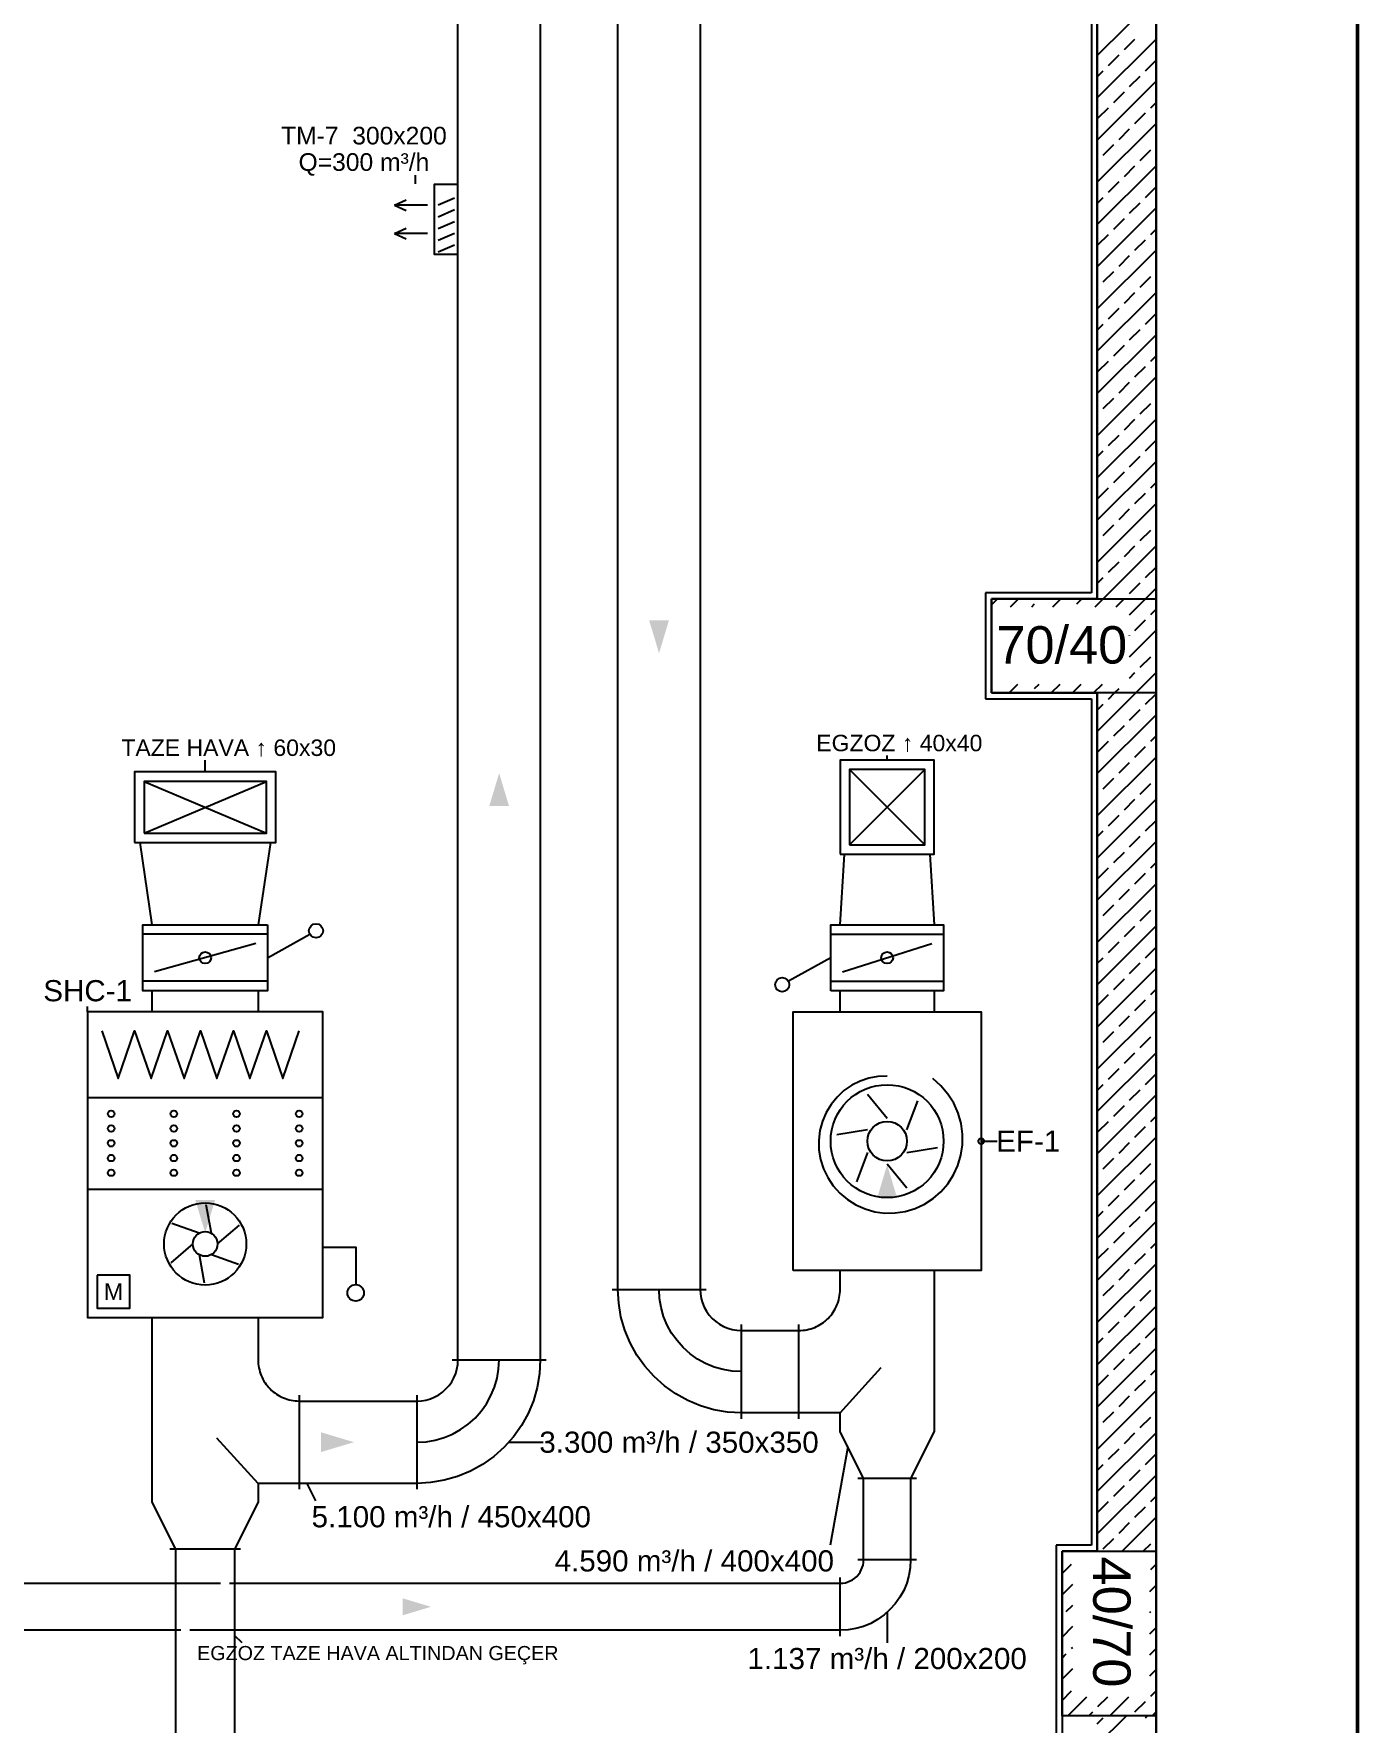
# Model space of a CAD drawing. Header units: centimetres. Extents: x 357699 to 366480, y -615216 to -609849.
# Drawn here: x 358737 to 359301, y -613840 to -613121 of the extents above; entities that cross this region are included whole.
import ezdxf
from ezdxf.enums import TextEntityAlignment as Align

# ---------------------------------------------------------------- set-up
doc = ezdxf.new("R2010")
doc.units = ezdxf.units.CM
doc.linetypes.add('DASHED', pattern=[1.524, 1.27, -0.254])
for name, color, linetype in [('ROTAS-HAV-CERCEVE', 7, 'Continuous'), ('ROTAS-HAV-CIHAZ', 6, 'Continuous'), ('ROTAS-HAV-EGZOZ', 4, 'Continuous'), ('ROTAS-HAV-EGZOZ-GIZLI', 4, 'DASHED'), ('ROTAS-HAV-GECIS', 2, 'Continuous'), ('ROTAS-HAV-MENFEZ', 7, 'Continuous'), ('ROTAS-HAV-OK', 7, 'Continuous'), ('ROTAS-HAV-TAZE-HAVA', 3, 'Continuous'), ('ROTAS-HAV-YAZI', 7, 'Continuous'), ('ROTAS-MIMARI', 8, 'Continuous'), ('ROTAS-MIMARI-KOLON', 8, 'Continuous')]:
    doc.layers.add(name, color=color, linetype=linetype)
doc.styles.add('ROTAS', font='arial.ttf')

msp = doc.modelspace()

# ---------------------------------------------------------------- linework, layer by layer
at = {"layer": 'ROTAS-HAV-CERCEVE', "const_width": 1.5}
msp.add_lwpolyline([(357700, -615060), (359300, -615060), (359300, -609850), (357700, -609850)], close=True, dxfattribs=at)
at = {"layer": 'ROTAS-HAV-CIHAZ'}
for p, q in [((358836.5, -613504), (358783.5, -613504)), ((358831.5, -613508), (358788.5, -613520)), ((358836.5, -613514), (358854.5, -613504)), ((359076, -613504), (359124, -613504)), ((359081, -613520), (359119, -613508)), ((359076, -613514), (359058, -613524)), ((358836.5, -613524), (358783.5, -613524)), ((359076, -613524), (359124, -613524)), ((358760, -613537), (358760, -613534.75)), ((358760, -613573.4), (358860, -613573.4)), ((359100, -613582.4), (359091.59, -613572.11)), ((359108.31, -613587.2), (359113.02, -613574.77)), ((359091.69, -613587.2), (359078.56, -613589.34)), ((359108.31, -613596.8), (359121.44, -613594.66)), ((359140, -613592), (359146.84, -613592)), ((359091.69, -613596.8), (359086.98, -613609.23)), ((359100, -613601.6), (359108.41, -613611.89)), ((358760, -613612.4), (358860, -613612.4)), ((358812.62, -613631.16), (358810.39, -613619.11)), ((358807.38, -613631.16), (358795.83, -613627.06)), ((358815.24, -613635.7), (358824.57, -613627.74)), ((358804.76, -613635.7), (358795.43, -613643.66)), ((358807.38, -613640.24), (358809.61, -613652.29)), ((358812.62, -613640.24), (358824.17, -613644.34))]:
    msp.add_line(p, q, dxfattribs=at)
for points in [[(358836.5, -613500), (358836.5, -613528), (358783.5, -613528), (358783.5, -613500)], [(359076, -613528), (359076, -613500), (359124, -613500), (359124, -613528)], [(358760, -613537), (358760, -613667), (358860, -613667), (358860, -613537)], [(359060, -613647), (359060, -613537), (359140, -613537), (359140, -613647)], [(358764, -613649), (358764, -613663), (358778, -613663), (358778, -613649)]]:
    msp.add_lwpolyline(points, close=True, dxfattribs=at)
for points in [[(358766, -613545), (358773, -613565.4), (358780, -613545), (358787, -613565.4), (358794, -613545), (358801, -613565.4), (358808, -613545), (358815, -613565.4), (358822, -613545), (358829, -613565.4), (358836, -613545), (358843, -613565.4), (358850, -613545)], [(359100, -613564.4), (359096.09, -613564.54), (359092.22, -613565.24), (359088.48, -613566.48), (359084.92, -613568.24), (359081.64, -613570.5), (359078.69, -613573.21), (359076.14, -613576.33), (359074.05, -613579.79), (359072.46, -613583.53), (359071.41, -613587.47), (359070.92, -613591.54), (359071.01, -613595.66), (359071.69, -613599.75), (359072.94, -613603.71), (359074.74, -613607.48), (359077.07, -613610.97), (359079.88, -613614.11), (359083.12, -613616.84), (359086.73, -613619.09), (359090.64, -613620.82), (359094.77, -613621.98), (359099.04, -613622.55), (359103.37, -613622.52), (359107.67, -613621.87), (359111.85, -613620.62), (359115.84, -613618.78), (359119.54, -613616.38), (359122.88, -613613.48), (359125.78, -613610.12), (359128.2, -613606.37), (359130.07, -613602.3), (359131.35, -613597.98), (359132.02, -613593.51), (359132.05, -613588.97), (359131.43, -613584.45), (359130.18, -613580.05), (359128.31, -613575.85), (359125.86, -613571.94), (359122.87, -613568.4), (359119.4, -613565.3)], [(358860, -613637), (358874, -613637), (358874, -613653)]]:
    msp.add_lwpolyline(points, dxfattribs=at)
for centre, radius in [((358857.12, -613502.54), 3), ((358810, -613514), 2.5), ((359100, -613514), 2.5), ((359055.38, -613525.46), 3), ((359100, -613592), 24), ((358770, -613580.4), 1.4), ((358796.67, -613580.4), 1.4), ((358823.33, -613580.4), 1.4), ((358850, -613580.4), 1.4), ((358770, -613586.65), 1.4), ((358796.67, -613586.65), 1.4), ((358823.33, -613586.65), 1.4), ((358850, -613586.65), 1.4), ((359100, -613592), 8.4), ((358770, -613592.9), 1.4), ((358796.67, -613592.9), 1.4), ((358823.33, -613592.9), 1.4), ((358850, -613592.9), 1.4), ((359140, -613592), 1.2), ((358770, -613599.15), 1.4), ((358796.67, -613599.15), 1.4), ((358823.33, -613599.15), 1.4), ((358850, -613599.15), 1.4), ((358770, -613605.4), 1.4), ((358796.67, -613605.4), 1.4), ((358823.33, -613605.4), 1.4), ((358850, -613605.4), 1.4), ((358810, -613635.7), 17.47), ((358810, -613635.7), 5.24), ((358874, -613656.5), 3.5)]:
    msp.add_circle(centre, radius, dxfattribs=at)
at = {"layer": 'ROTAS-HAV-EGZOZ'}
for p, q in [((359083.26, -613722.02), (359075.8, -613763.72)), ((359100, -613792.3), (359100, -613805.25)), ((358822.35, -613802), (358825.61, -613805.17))]:
    msp.add_line(p, q, dxfattribs=at)
for points in [[(358822.49, -613780), (359080, -613780), (359081.12, -613779.94), (359082.23, -613779.75), (359083.3, -613779.44), (359084.34, -613779.01), (359085.32, -613778.47), (359086.23, -613777.82), (359087.07, -613777.07), (359087.82, -613776.23), (359088.47, -613775.32), (359089.01, -613774.34), (359089.44, -613773.3), (359089.75, -613772.23), (359089.94, -613771.12), (359090, -613770), (359090, -613735.5), (359080, -613715.5), (359080, -613707.5), (359038, -613707.5), (359032.12, -613707.17), (359026.32, -613706.18), (359020.66, -613704.55), (359015.22, -613702.3), (359010.07, -613699.45), (359005.27, -613696.05), (359000.88, -613692.12), (358996.95, -613687.73), (358993.55, -613682.93), (358990.7, -613677.78), (358988.45, -613672.34), (358986.82, -613666.68), (358985.83, -613660.88), (358985.5, -613655), (358985.5, -613100)], [(359020.5, -613100), (359020.5, -613655), (359020.61, -613656.96), (359020.94, -613658.89), (359021.48, -613660.78), (359022.23, -613662.59), (359023.18, -613664.31), (359024.32, -613665.91), (359025.63, -613667.37), (359027.09, -613668.68), (359028.69, -613669.82), (359030.41, -613670.77), (359032.22, -613671.52), (359034.11, -613672.06), (359036.04, -613672.39), (359038, -613672.5), (359062.5, -613672.5), (359063.36, -613672.48), (359064.22, -613672.42), (359065.07, -613672.31), (359065.91, -613672.16), (359066.75, -613671.98), (359067.58, -613671.75), (359068.4, -613671.48), (359069.2, -613671.17), (359069.98, -613670.82), (359070.75, -613670.43), (359071.5, -613670.01), (359072.22, -613669.55), (359072.92, -613669.06), (359073.6, -613668.53), (359074.25, -613667.97), (359074.87, -613667.37), (359075.47, -613666.75), (359076.03, -613666.1), (359076.56, -613665.42), (359077.05, -613664.72), (359077.51, -613664), (359077.93, -613663.25), (359078.32, -613662.48), (359078.67, -613661.7), (359078.98, -613660.9), (359079.25, -613660.08), (359079.48, -613659.25), (359079.66, -613658.41), (359079.81, -613657.57), (359079.92, -613656.72), (359079.98, -613655.86), (359080, -613655), (359080, -613647.01)], [(359080, -613499.99), (359081.87, -613470.01)], [(359118.13, -613470.01), (359120, -613499.99)], [(359080, -613536.99), (359080, -613528.01)], [(359120, -613528.01), (359120, -613536.99)], [(359120, -613647.01), (359120, -613690), (359120, -613715.5), (359110, -613735.5), (359110, -613770), (359109.81, -613773.36), (359109.25, -613776.68), (359108.32, -613779.91), (359107.03, -613783.02), (359105.4, -613785.96), (359103.45, -613788.7), (359101.21, -613791.21), (359098.7, -613793.45), (359095.96, -613795.4), (359093.02, -613797.03), (359089.91, -613798.32), (359086.68, -613799.25), (359083.36, -613799.81), (359080, -613800), (358822.49, -613800)], [(358983, -613655), (359003, -613655)], [(359038, -613690), (359034.08, -613689.78), (359030.21, -613689.12), (359026.44, -613688.04), (359022.81, -613686.53), (359019.38, -613684.64), (359016.18, -613682.36), (359013.25, -613679.75), (359010.64, -613676.82), (359008.36, -613673.62), (359006.47, -613670.19), (359004.96, -613666.56), (359003.88, -613662.79), (359003.22, -613658.92), (359003, -613655)], [(359003, -613655), (359023, -613655)], [(359038, -613690), (359038, -613670)], [(359062.5, -613710), (359062.5, -613670)], [(359080, -613707.5), (359097.5, -613688.25)], [(359038, -613710), (359038, -613690)], [(359112.5, -613735.5), (359087.5, -613735.5)], [(359112.5, -613770), (359087.5, -613770)], [(358690, -614100), (358690, -613810), (358690.19, -613806.64), (358690.75, -613803.32), (358691.68, -613800.09), (358692.97, -613796.98), (358694.6, -613794.04), (358696.55, -613791.3), (358698.79, -613788.79), (358701.3, -613786.55), (358704.04, -613784.6), (358706.98, -613782.97), (358710.09, -613781.68), (358713.32, -613780.75), (358716.64, -613780.19), (358720, -613780), (358797.51, -613780)], [(359080, -613802.5), (359080, -613777.5)], [(358797.51, -613800), (358720, -613800), (358718.88, -613800.06), (358717.77, -613800.25), (358716.7, -613800.56), (358715.66, -613800.99), (358714.68, -613801.53), (358713.77, -613802.18), (358712.93, -613802.93), (358712.18, -613803.77), (358711.53, -613804.68), (358710.99, -613805.66), (358710.56, -613806.7), (358710.25, -613807.77), (358710.06, -613808.88), (358710, -613810), (358710, -614100)]]:
    msp.add_lwpolyline(points, dxfattribs=at)
at = {"layer": 'ROTAS-HAV-EGZOZ-GIZLI', "ltscale": 15}
for points in [[(358797.51, -613780), (358822.49, -613780)], [(358822.49, -613800), (358797.51, -613800)]]:
    msp.add_lwpolyline(points, dxfattribs=at)
at = {"layer": 'ROTAS-HAV-GECIS'}
for p, q in [((358810, -613435), (358810, -613429.93)), ((359100, -613430), (359100, -613427.93)), ((359084, -613466), (359116, -613434)), ((359084, -613434), (359116, -613466)), ((358784, -613461), (358836, -613439)), ((358784, -613439), (358836, -613461))]:
    msp.add_line(p, q, dxfattribs=at)
for points in [[(359080, -613470), (359120, -613470), (359120, -613430), (359080, -613430)], [(358780, -613465), (358840, -613465), (358840, -613435), (358780, -613435)], [(359084, -613466), (359116, -613466), (359116, -613434), (359084, -613434)], [(358784, -613461), (358836, -613461), (358836, -613439), (358784, -613439)]]:
    msp.add_lwpolyline(points, close=True, dxfattribs=at)
at = {"layer": 'ROTAS-HAV-MENFEZ'}
for p, q in [((358890.5, -613194), (358895.5, -613191.75)), ((358916, -613191), (358909, -613194)), ((358904.5, -613194), (358890.5, -613194)), ((358890.5, -613194), (358895.5, -613196.25)), ((358916, -613196), (358909, -613199)), ((358890.5, -613206), (358895.5, -613203.75)), ((358904.5, -613206), (358890.5, -613206)), ((358890.5, -613206), (358895.5, -613208.25)), ((358916, -613201), (358909, -613204)), ((358916, -613206), (358909, -613209)), ((358916, -613211), (358909, -613214))]:
    msp.add_line(p, q, dxfattribs=at)
msp.add_lwpolyline([(358917.5, -613215), (358907.5, -613215), (358907.5, -613185), (358917.5, -613185)], dxfattribs=at)
at = {"layer": 'ROTAS-HAV-OK'}
for points in [[(359003, -613384.5), (359007.2, -613370.5), (358998.8, -613370.5)], [(358935, -613435.5), (358930.8, -613449.5), (358939.2, -613449.5)], [(359100, -613602), (359095.8, -613616), (359104.2, -613616)], [(358810, -613631), (358814.2, -613617), (358805.8, -613617)], [(358873.25, -613720), (358859.25, -613715.8), (358859.25, -613724.2)], [(358906, -613790), (358894, -613786.4), (358894, -613793.6)]]:
    msp.add_solid(points, dxfattribs=at)
at = {"layer": 'ROTAS-HAV-TAZE-HAVA'}
for p, q in [((358939.02, -613720), (358953.7, -613720)), ((358853.29, -613737.5), (358856.85, -613744.94))]:
    msp.add_line(p, q, dxfattribs=at)
for points in [[(358952.5, -612600), (358952.5, -613200), (358952.5, -613685), (358952.17, -613690.88), (358951.18, -613696.68), (358949.55, -613702.34), (358947.3, -613707.78), (358944.45, -613712.93), (358941.05, -613717.73), (358937.12, -613722.12), (358932.73, -613726.05), (358927.93, -613729.45), (358922.78, -613732.3), (358917.34, -613734.55), (358911.68, -613736.18), (358905.88, -613737.17), (358900, -613737.5), (358832.5, -613737.5), (358832.5, -613745.5), (358822.5, -613765.5), (358822.5, -613950)], [(358832.5, -613667.01), (358832.5, -613685), (358832.52, -613685.86), (358832.58, -613686.72), (358832.69, -613687.57), (358832.84, -613688.41), (358833.02, -613689.25), (358833.25, -613690.08), (358833.52, -613690.9), (358833.83, -613691.7), (358834.18, -613692.48), (358834.57, -613693.25), (358834.99, -613694), (358835.45, -613694.72), (358835.94, -613695.42), (358836.47, -613696.1), (358837.03, -613696.75), (358837.63, -613697.37), (358838.25, -613697.97), (358838.9, -613698.53), (358839.58, -613699.06), (358840.28, -613699.55), (358841, -613700.01), (358841.75, -613700.43), (358842.52, -613700.82), (358843.3, -613701.17), (358844.1, -613701.48), (358844.92, -613701.75), (358845.75, -613701.98), (358846.59, -613702.16), (358847.43, -613702.31), (358848.28, -613702.42), (358849.14, -613702.48), (358850, -613702.5), (358900, -613702.5), (358901.96, -613702.39), (358903.89, -613702.06), (358905.78, -613701.52), (358907.59, -613700.77), (358909.31, -613699.82), (358910.91, -613698.68), (358912.37, -613697.37), (358913.68, -613695.91), (358914.82, -613694.31), (358915.77, -613692.59), (358916.52, -613690.78), (358917.06, -613688.89), (358917.39, -613686.96), (358917.5, -613685), (358917.5, -613200), (358917.5, -612600)], [(358787.5, -613499.99), (358782.3, -613465.01)], [(358837.7, -613465.01), (358832.5, -613499.99)], [(358787.5, -613536.99), (358787.5, -613528.01)], [(358832.5, -613528.01), (358832.5, -613536.99)], [(358797.5, -613950), (358797.5, -613765.5), (358787.5, -613745.5), (358787.5, -613720), (358787.5, -613667.01)], [(358900, -613720), (358903.92, -613719.78), (358907.79, -613719.12), (358911.56, -613718.04), (358915.19, -613716.53), (358918.62, -613714.64), (358921.82, -613712.36), (358924.75, -613709.75), (358927.36, -613706.82), (358929.64, -613703.62), (358931.53, -613700.19), (358933.04, -613696.56), (358934.12, -613692.79), (358934.78, -613688.92), (358935, -613685)], [(358915, -613685), (358935, -613685)], [(358935, -613685), (358955, -613685)], [(358850, -613700), (358850, -613740)], [(358900, -613700), (358900, -613720)], [(358832.5, -613737.5), (358815, -613718.25)], [(358900, -613720), (358900, -613740)], [(358825, -613765.5), (358795, -613765.5)]]:
    msp.add_lwpolyline(points, dxfattribs=at)
at = {"layer": 'ROTAS-HAV-YAZI'}
msp.add_line((358899.5, -613184.9), (358899.5, -613181.25), dxfattribs=at)
at = {"layer": 'ROTAS-MIMARI'}
for p, q in [((359214.37, -609936.35), (359214.37, -613401.35)), ((359214.37, -609936.35), (359214.37, -614601.35)), ((359214.37, -614601.35), (359214.37, -609936.35)), ((359214.37, -614601.35), (359214.37, -609936.35)), ((359186.87, -612823.85), (359186.87, -613358.85)), ((359189.37, -613361.35), (359189.37, -612821.35)), ((359189.37, -612821.35), (359189.37, -613361.35)), ((359214.37, -613361.35), (359214.37, -612821.35)), ((359189.37, -613121.36), (359189.65, -613121.08)), ((359214.35, -613168.23), (359214.37, -613168.21)), ((359189.37, -613175.25), (359189.65, -613174.96)), ((359214.35, -613222.11), (359214.37, -613222.09)), ((359189.37, -613229.13), (359189.65, -613228.84)), ((359214.35, -613275.99), (359214.37, -613275.97)), ((359189.37, -613283.01), (359189.65, -613282.72)), ((359214.35, -613329.87), (359214.37, -613329.85)), ((359189.37, -613336.89), (359189.65, -613336.61)), ((359186.87, -613358.85), (359141.87, -613358.85)), ((359141.87, -613358.85), (359141.87, -613403.85)), ((359144.37, -613361.35), (359214.37, -613361.35)), ((359144.37, -613401.35), (359144.37, -613361.35)), ((359189.37, -613361.35), (359144.37, -613361.35)), ((359144.37, -613361.35), (359144.37, -613401.35)), ((359214.37, -613361.35), (359214.37, -613401.35)), ((359203.06, -613377.08), (359203.12, -613377.02)), ((359214.35, -613383.75), (359214.37, -613383.73)), ((359144.37, -613399.85), (359144.75, -613399.47)), ((359214.37, -613401.35), (359144.37, -613401.35)), ((359144.37, -613401.35), (359189.37, -613401.35)), ((359189.37, -613766.35), (359189.37, -613401.35)), ((359189.37, -613401.35), (359189.37, -613766.35)), ((359214.37, -613786.35), (359214.37, -613401.35)), ((359141.87, -613403.85), (359186.87, -613403.85)), ((359186.87, -613403.85), (359186.87, -613763.85)), ((359214.35, -613437.63), (359214.37, -613437.61)), ((359189.37, -613444.65), (359189.65, -613444.37)), ((359214.35, -613491.52), (359214.37, -613491.5)), ((359189.37, -613498.53), (359189.65, -613498.25)), ((359214.35, -613545.4), (359214.37, -613545.38)), ((359189.37, -613552.42), (359189.65, -613552.13)), ((359214.35, -613599.28), (359214.37, -613599.26)), ((359189.37, -613606.3), (359189.65, -613606.01)), ((359214.35, -613653.16), (359214.37, -613653.14)), ((359189.37, -613660.18), (359189.65, -613659.9)), ((359214.35, -613707.04), (359214.37, -613707.02)), ((359189.37, -613714.06), (359189.65, -613713.78)), ((359214.35, -613760.92), (359214.37, -613760.9)), ((359186.87, -613763.85), (359171.87, -613763.85)), ((359171.87, -613763.85), (359171.87, -613843.85)), ((359174.37, -613766.92), (359174.94, -613766.35)), ((359174.37, -613836.35), (359174.37, -613766.35)), ((359174.37, -613766.35), (359214.37, -613766.35)), ((359189.37, -613766.35), (359174.37, -613766.35)), ((359174.37, -613766.35), (359174.37, -613846.35)), ((359214.37, -613766.35), (359214.37, -613836.35)), ((359211.7, -613792.45), (359212.1, -613792.05)), ((359214.35, -613789.8), (359214.37, -613789.78)), ((359178.43, -613807.77), (359178.92, -613807.27))]:
    msp.add_line(p, q, dxfattribs=at)
at = {"layer": 'ROTAS-MIMARI-KOLON'}
for p, q in [((359189.37, -613130.34), (359214.37, -613105.34)), ((359189.37, -613148.3), (359214.37, -613123.3)), ((359200.88, -613127.82), (359205.37, -613123.32)), ((359194.14, -613134.55), (359198.63, -613130.06)), ((359209.86, -613136.8), (359214.35, -613132.31)), ((359189.37, -613139.32), (359191.9, -613136.8)), ((359189.37, -613166.27), (359214.37, -613141.27)), ((359203.12, -613143.53), (359207.61, -613139.04)), ((359196.39, -613150.27), (359200.88, -613145.78)), ((359212.1, -613152.51), (359214.37, -613150.25)), ((359189.65, -613157), (359194.14, -613152.51)), ((359205.37, -613159.25), (359209.86, -613154.76)), ((359189.37, -613184.23), (359214.37, -613159.23)), ((359198.63, -613165.98), (359203.12, -613161.49)), ((359191.9, -613172.72), (359196.39, -613168.23)), ((359207.61, -613174.96), (359212.1, -613170.47)), ((359189.37, -613202.19), (359214.37, -613177.19)), ((359200.88, -613181.7), (359205.37, -613177.21)), ((359194.14, -613188.43), (359198.63, -613183.94)), ((359209.86, -613190.68), (359214.35, -613186.19)), ((359189.37, -613193.21), (359191.9, -613190.68)), ((359203.12, -613197.41), (359207.61, -613192.92)), ((359189.37, -613220.15), (359214.37, -613195.15)), ((359196.39, -613204.15), (359200.88, -613199.66)), ((359189.65, -613210.88), (359194.14, -613206.39)), ((359212.1, -613206.39), (359214.37, -613204.13)), ((359189.37, -613238.11), (359214.37, -613213.11)), ((359205.37, -613213.13), (359209.86, -613208.64)), ((359191.9, -613226.6), (359196.39, -613222.11)), ((359198.63, -613219.86), (359203.12, -613215.37)), ((359207.61, -613228.84), (359212.1, -613224.35)), ((359189.37, -613256.07), (359214.37, -613231.07)), ((359200.88, -613235.58), (359205.37, -613231.09)), ((359194.14, -613242.31), (359198.63, -613237.82)), ((359209.86, -613244.56), (359214.35, -613240.07)), ((359189.37, -613247.09), (359191.9, -613244.56)), ((359189.37, -613274.03), (359214.37, -613249.03)), ((359203.12, -613251.29), (359207.61, -613246.8)), ((359196.39, -613258.03), (359200.88, -613253.54)), ((359212.1, -613260.27), (359214.37, -613258.01)), ((359189.65, -613264.76), (359194.14, -613260.27)), ((359205.37, -613267.01), (359209.86, -613262.52)), ((359189.37, -613291.99), (359214.37, -613266.99)), ((359198.63, -613273.74), (359203.12, -613269.25)), ((359191.9, -613280.48), (359196.39, -613275.99)), ((359207.61, -613282.72), (359212.1, -613278.23)), ((359189.37, -613309.95), (359214.37, -613284.95)), ((359200.88, -613289.46), (359205.37, -613284.97)), ((359194.14, -613296.19), (359198.63, -613291.7)), ((359209.86, -613298.44), (359214.35, -613293.95)), ((359189.37, -613300.97), (359191.9, -613298.44)), ((359203.12, -613305.18), (359207.61, -613300.68)), ((359189.37, -613327.91), (359214.37, -613302.91)), ((359196.39, -613311.91), (359200.88, -613307.42)), ((359189.65, -613318.65), (359194.14, -613314.16)), ((359212.1, -613314.16), (359214.37, -613311.89)), ((359189.37, -613345.87), (359214.37, -613320.87)), ((359205.37, -613320.89), (359209.86, -613316.4)), ((359191.9, -613334.36), (359196.39, -613329.87)), ((359198.63, -613327.63), (359203.12, -613323.14)), ((359207.61, -613336.61), (359212.1, -613332.12)), ((359191.84, -613361.35), (359214.37, -613338.83)), ((359200.88, -613343.34), (359205.37, -613338.85)), ((359194.14, -613350.08), (359198.63, -613345.59)), ((359209.86, -613352.32), (359214.35, -613347.83)), ((359189.37, -613354.85), (359191.9, -613352.32)), ((359203.12, -613359.06), (359207.61, -613354.57)), ((359209.81, -613361.35), (359214.37, -613356.79)), ((359144.37, -613363.93), (359146.94, -613361.35)), ((359152.48, -613364.8), (359155.92, -613361.35)), ((359161.46, -613364.8), (359162.71, -613363.55)), ((359170.44, -613364.8), (359173.88, -613361.35)), ((359180.67, -613363.55), (359182.86, -613361.35)), ((359188.4, -613364.8), (359191.84, -613361.35)), ((359197.38, -613364.8), (359200.82, -613361.35)), ((359200.82, -613361.35), (359200.88, -613361.3)), ((359203.06, -613368.1), (359209.81, -613361.35)), ((359212.1, -613368.04), (359214.37, -613365.77)), ((359205.37, -613374.77), (359209.86, -613370.28)), ((359203.06, -613386.06), (359214.37, -613374.75)), ((359207.61, -613390.49), (359212.1, -613386)), ((359203.06, -613395.04), (359205.37, -613392.73)), ((359205.73, -613401.35), (359214.37, -613392.71)), ((359151.84, -613401.35), (359155.62, -613397.58)), ((359162.71, -613399.47), (359164.6, -613397.58)), ((359169.81, -613401.35), (359173.58, -613397.58)), ((359178.79, -613401.35), (359182.56, -613397.58)), ((359187.77, -613401.35), (359191.54, -613397.58)), ((359189.37, -613417.71), (359205.73, -613401.35)), ((359194.14, -613403.96), (359196.75, -613401.35)), ((359196.75, -613401.35), (359198.63, -613399.47)), ((359209.86, -613406.2), (359214.35, -613401.71)), ((359189.37, -613408.73), (359191.9, -613406.2)), ((359203.12, -613412.94), (359207.61, -613408.45)), ((359189.37, -613435.67), (359214.37, -613410.67)), ((359196.39, -613419.67), (359200.88, -613415.18)), ((359189.65, -613426.41), (359194.14, -613421.92)), ((359212.1, -613421.92), (359214.37, -613419.65)), ((359189.37, -613453.63), (359214.37, -613428.63)), ((359205.37, -613428.65), (359209.86, -613424.16)), ((359191.9, -613442.12), (359196.39, -613437.63)), ((359198.63, -613435.39), (359203.12, -613430.9)), ((359207.61, -613444.37), (359212.1, -613439.88)), ((359189.37, -613471.59), (359214.37, -613446.59)), ((359200.88, -613451.1), (359205.37, -613446.61)), ((359194.14, -613457.84), (359198.63, -613453.35)), ((359209.86, -613460.08), (359214.35, -613455.59)), ((359189.37, -613462.61), (359191.9, -613460.08)), ((359189.37, -613489.55), (359214.37, -613464.55)), ((359203.12, -613466.82), (359207.61, -613462.33)), ((359196.39, -613473.55), (359200.88, -613469.06)), ((359212.1, -613475.8), (359214.37, -613473.53)), ((359189.65, -613480.29), (359194.14, -613475.8)), ((359205.37, -613482.54), (359209.86, -613478.05)), ((359189.37, -613507.51), (359214.37, -613482.51)), ((359198.63, -613489.27), (359203.12, -613484.78)), ((359191.9, -613496.01), (359196.39, -613491.52)), ((359207.61, -613498.25), (359212.1, -613493.76)), ((359189.37, -613525.48), (359214.37, -613500.48)), ((359200.88, -613504.99), (359205.37, -613500.5)), ((359194.14, -613511.72), (359198.63, -613507.23)), ((359209.86, -613513.97), (359214.35, -613509.48)), ((359189.37, -613516.5), (359191.9, -613513.97)), ((359203.12, -613520.7), (359207.61, -613516.21)), ((359189.37, -613543.44), (359214.37, -613518.44)), ((359196.39, -613527.44), (359200.88, -613522.95)), ((359189.65, -613534.17), (359194.14, -613529.68)), ((359212.1, -613529.68), (359214.37, -613527.42)), ((359189.37, -613561.4), (359214.37, -613536.4)), ((359205.37, -613536.42), (359209.86, -613531.93)), ((359191.9, -613549.89), (359196.39, -613545.4)), ((359198.63, -613543.15), (359203.12, -613538.66)), ((359207.61, -613552.13), (359212.1, -613547.64)), ((359189.37, -613579.36), (359214.37, -613554.36)), ((359200.88, -613558.87), (359205.37, -613554.38)), ((359194.14, -613565.6), (359198.63, -613561.11)), ((359209.86, -613567.85), (359214.35, -613563.36)), ((359189.37, -613570.38), (359191.9, -613567.85)), ((359189.37, -613597.32), (359214.37, -613572.32)), ((359203.12, -613574.58), (359207.61, -613570.09)), ((359196.39, -613581.32), (359200.88, -613576.83)), ((359212.1, -613583.56), (359214.37, -613581.3)), ((359189.65, -613588.05), (359194.14, -613583.56)), ((359205.37, -613590.3), (359209.86, -613585.81)), ((359189.37, -613615.28), (359214.37, -613590.28)), ((359198.63, -613597.03), (359203.12, -613592.54)), ((359191.9, -613603.77), (359196.39, -613599.28)), ((359207.61, -613606.01), (359212.1, -613601.52)), ((359189.37, -613633.24), (359214.37, -613608.24)), ((359200.88, -613612.75), (359205.37, -613608.26)), ((359194.14, -613619.48), (359198.63, -613614.99)), ((359209.86, -613621.73), (359214.35, -613617.24)), ((359189.37, -613624.26), (359191.9, -613621.73)), ((359203.12, -613628.46), (359207.61, -613623.97)), ((359189.37, -613651.2), (359214.37, -613626.2)), ((359196.39, -613635.2), (359200.88, -613630.71)), ((359189.65, -613641.93), (359194.14, -613637.44)), ((359212.1, -613637.44), (359214.37, -613635.18)), ((359189.37, -613669.16), (359214.37, -613644.16)), ((359205.37, -613644.18), (359209.86, -613639.69)), ((359191.9, -613657.65), (359196.39, -613653.16)), ((359198.63, -613650.91), (359203.12, -613646.42)), ((359207.61, -613659.9), (359212.1, -613655.41)), ((359189.37, -613687.12), (359214.37, -613662.12)), ((359200.88, -613666.63), (359205.37, -613662.14)), ((359194.14, -613673.37), (359198.63, -613668.88)), ((359209.86, -613675.61), (359214.35, -613671.12)), ((359189.37, -613678.14), (359191.9, -613675.61)), ((359189.37, -613705.08), (359214.37, -613680.08)), ((359203.12, -613682.35), (359207.61, -613677.86)), ((359196.39, -613689.08), (359200.88, -613684.59)), ((359212.1, -613691.33), (359214.37, -613689.06)), ((359189.65, -613695.82), (359194.14, -613691.33)), ((359205.37, -613698.06), (359209.86, -613693.57)), ((359189.37, -613723.04), (359214.37, -613698.04)), ((359198.63, -613704.8), (359203.12, -613700.31)), ((359191.9, -613711.53), (359196.39, -613707.04)), ((359207.61, -613713.78), (359212.1, -613709.29)), ((359189.37, -613741), (359214.37, -613716)), ((359200.88, -613720.51), (359205.37, -613716.02)), ((359194.14, -613727.25), (359198.63, -613722.76)), ((359209.86, -613729.49), (359214.35, -613725)), ((359189.37, -613732.02), (359191.9, -613729.49)), ((359203.12, -613736.23), (359207.61, -613731.74)), ((359189.37, -613758.96), (359214.37, -613733.96)), ((359196.39, -613742.96), (359200.88, -613738.47)), ((359189.65, -613749.7), (359194.14, -613745.21)), ((359212.1, -613745.21), (359214.37, -613742.94)), ((359199.94, -613766.35), (359214.37, -613751.92)), ((359205.37, -613751.94), (359209.86, -613747.45)), ((359191.9, -613765.41), (359196.39, -613760.92)), ((359198.63, -613758.68), (359203.12, -613754.19)), ((359208.92, -613766.35), (359212.1, -613763.17)), ((359174.37, -613775.9), (359178.43, -613771.84)), ((359212.1, -613774.09), (359214.37, -613771.82)), ((359174.37, -613784.88), (359178.92, -613780.33)), ((359211.7, -613783.47), (359214.37, -613780.8)), ((359176.18, -613792.05), (359178.92, -613789.31)), ((359174.37, -613802.84), (359178.92, -613798.29)), ((359211.7, -613801.43), (359214.37, -613798.76)), ((359174.37, -613811.82), (359176.18, -613810.01)), ((359211.7, -613810.41), (359214.35, -613807.77)), ((359174.37, -613820.8), (359178.92, -613816.25)), ((359211.7, -613819.39), (359214.37, -613816.73)), ((359174.37, -613829.78), (359178.43, -613825.73)), ((359176.78, -613836.35), (359184.88, -613828.25)), ((359189.65, -613832.46), (359193.86, -613828.25)), ((359194.74, -613836.35), (359202.84, -613828.25)), ((359205.37, -613834.71), (359209.86, -613830.22)), ((359212.1, -613827.97), (359214.37, -613825.71)), ((359214.37, -613836.35), (359174.37, -613836.35)), ((359185.76, -613836.35), (359187.41, -613834.71)), ((359189.37, -613848.76), (359201.78, -613836.35)), ((359189.37, -613839.78), (359191.9, -613837.26)), ((359209.86, -613837.26), (359210.76, -613836.35)), ((359212.7, -613836.35), (359214.37, -613834.69))]:
    msp.add_line(p, q, dxfattribs=at)

# ---------------------------------------------------------------- texts
at = {"layer": 'ROTAS-HAV-CIHAZ', "style": 'ROTAS'}
for s, height, p in [('SHC-1', 9, (358760, -613528)), ('EF-1', 9, (359160, -613592)), ('M', 7, (358771, -613656))]:
    msp.add_text(s, height=height, dxfattribs=at).set_placement(p, align=Align.MIDDLE_CENTER)
at = {"layer": 'ROTAS-HAV-EGZOZ', "style": 'ROTAS'}
for s, height, p in [('4.590 m³/h / 400x400', 9, (359018, -613770.47)), ('EGZOZ TAZE HAVA ALTINDAN GEÇER', 6, (358883.41, -613809.67)), ('1.137 m³/h / 200x200', 9, (359100, -613812))]:
    msp.add_text(s, height=height, dxfattribs=at).set_placement(p, align=Align.MIDDLE_CENTER)
at = {"layer": 'ROTAS-HAV-GECIS', "style": 'ROTAS'}
for s, p in [('TAZE HAVA ↑ 60x30', (358820, -613424.68)), ('EGZOZ ↑ 40x40', (359105.18, -613422.68))]:
    msp.add_text(s, height=7, dxfattribs=at).set_placement(p, align=Align.MIDDLE_CENTER)
at = {"layer": 'ROTAS-HAV-TAZE-HAVA', "style": 'ROTAS'}
for s, p in [('3.300 m³/h / 350x350', (359011.5, -613720)), ('5.100 m³/h / 450x400', (358914.65, -613751.69))]:
    msp.add_text(s, height=9, dxfattribs=at).set_placement(p, align=Align.MIDDLE_CENTER)
at = {"layer": 'ROTAS-HAV-YAZI', "style": 'ROTAS'}
for s, p in [('TM-7  300x200', (358877.5, -613164.38)), ('Q=300 m³/h', (358877.5, -613175.62))]:
    msp.add_text(s, height=7.5, dxfattribs=at).set_placement(p, align=Align.MIDDLE_CENTER)
at = {"layer": 'ROTAS-MIMARI', "style": 'ROTAS'}
msp.add_text('70/40', height=15.908, dxfattribs=at).set_placement((359146.47, -613388.89))
msp.add_text('40/70', height=15.908, rotation=270, dxfattribs=at).set_placement((359187.61, -613768.66))

doc.saveas('drawing.dxf')
